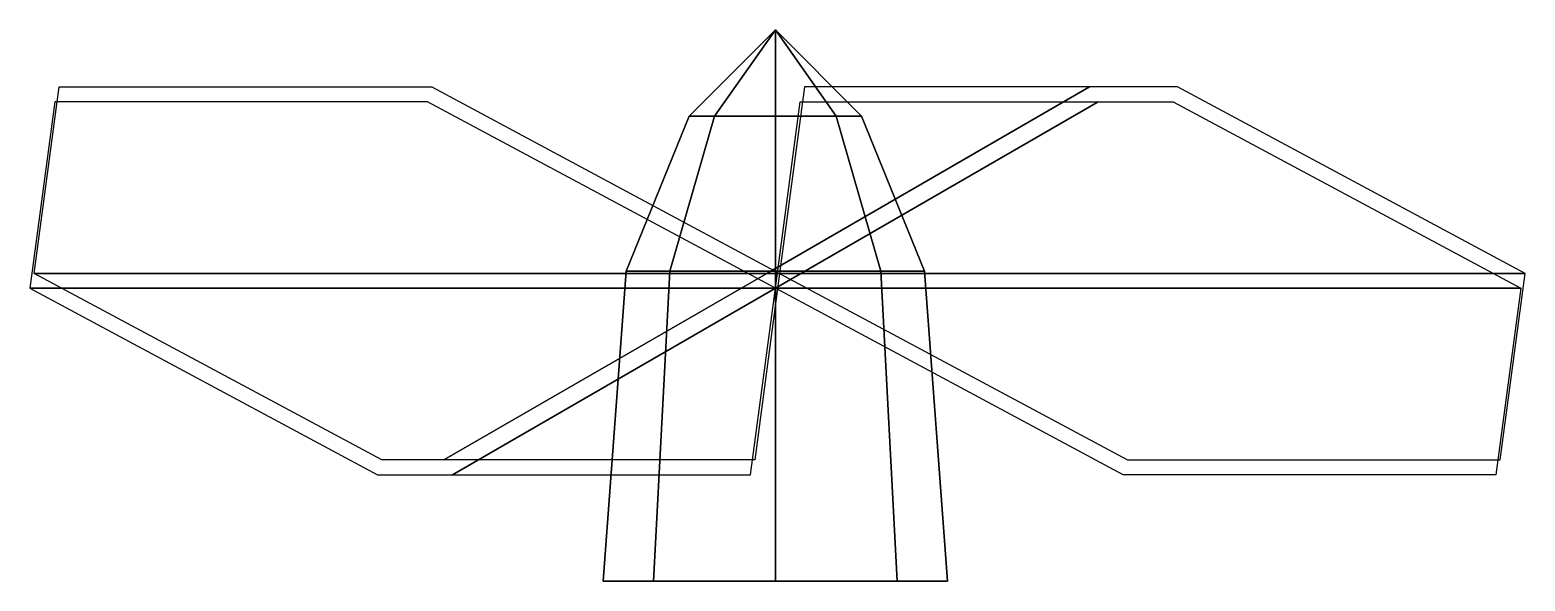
# Model space of a CAD drawing. Extents: x -0.433 to 0.436, y 21.68 to 22.
import ezdxf

# ---------------------------------------------------------------- set-up
doc = ezdxf.new("R2010")
doc.units = 0
doc.layers.add('PROP', color=1, linetype='CONTINUOUS')

msp = doc.modelspace()

# ---------------------------------------------------------------- linework, layer by layer
at = {"layer": 'PROP'}
for points in [[(0, 22), (-0.03536, 21.95, -0.03536), (-0.05, 21.95), (0, 22)], [(0, 22), (-0.05, 21.95), (-0.03536, 21.95, 0.03536), (0, 22)], [(0, 22), (0, 21.95, -0.05), (-0.03536, 21.95, -0.03536), (0, 22)], [(0, 22), (-0.03536, 21.95, 0.03536), (0, 21.95, 0.05), (0, 22)], [(0, 22), (0.03536, 21.95, -0.03536), (0, 21.95, -0.05), (0, 22)], [(0, 22), (0.05, 21.95), (0.03536, 21.95, -0.03536), (0, 22)], [(0, 22), (0.03536, 21.95, 0.03536), (0.05, 21.95), (0, 22)], [(0, 22), (0, 21.95, 0.05), (0.03536, 21.95, 0.03536), (0, 22)], [(0.0025, 21.85866, -0.00433), (-0.43051, 21.85866, -0.25433), (-0.41601, 21.96691, -0.02945), (-0.1995, 21.96691, 0.09555)], [(-0.005, 21.85866), (-0.005, 21.85866, 0.5), (0.1825, 21.96691, 0.375), (0.1825, 21.96691, 0.125)], [(0.0025, 21.85866, 0.00433), (0.43551, 21.85866, -0.24567), (0.23351, 21.96691, -0.34555), (0.017, 21.96691, -0.22055)], [(-0.202, 21.95825, 0.09988), (-0.41851, 21.95825, -0.02512), (-0.43301, 21.85, -0.25), (0, 21.85)], [(0.0145, 21.95825, -0.22488), (0.23101, 21.95825, -0.34988), (0.43301, 21.85, -0.25), (0, 21.85)], [(0.1875, 21.95825, 0.125), (0.1875, 21.95825, 0.375), (0, 21.85, 0.5), (0, 21.85)], [(-0.03536, 21.95, -0.03536), (-0.06124, 21.86, -0.06124), (-0.0866, 21.86), (-0.05, 21.95)], [(-0.05, 21.95), (-0.0866, 21.86), (-0.06124, 21.86, 0.06124), (-0.03536, 21.95, 0.03536)], [(0, 21.95, -0.05), (0, 21.86, -0.0866), (-0.06124, 21.86, -0.06124), (-0.03536, 21.95, -0.03536)], [(-0.03536, 21.95, 0.03536), (-0.06124, 21.86, 0.06124), (0, 21.86, 0.0866), (0, 21.95, 0.05)], [(0.03536, 21.95, -0.03536), (0.06124, 21.86, -0.06124), (0, 21.86, -0.0866), (0, 21.95, -0.05)], [(0, 21.95, 0.05), (0, 21.86, 0.0866), (0.06124, 21.86, 0.06124), (0.03536, 21.95, 0.03536)], [(0.05, 21.95), (0.0866, 21.86), (0.06124, 21.86, -0.06124), (0.03536, 21.95, -0.03536)], [(0.03536, 21.95, 0.03536), (0.06124, 21.86, 0.06124), (0.0866, 21.86), (0.05, 21.95)], [(-0.012, 21.75041, -0.22921), (-0.22851, 21.75041, -0.35421), (-0.43051, 21.85866, -0.25433), (0.0025, 21.85866, -0.00433)], [(-0.1925, 21.75041, 0.125), (-0.1925, 21.75041, 0.375), (-0.005, 21.85866, 0.5), (-0.005, 21.85866)], [(-0.06124, 21.86, -0.06124), (-0.07071, 21.68, -0.07071), (-0.1, 21.68), (-0.0866, 21.86)], [(-0.0866, 21.86), (-0.1, 21.68), (-0.07071, 21.68, 0.07071), (-0.06124, 21.86, 0.06124)], [(0, 21.86, -0.0866), (0, 21.68, -0.1), (-0.07071, 21.68, -0.07071), (-0.06124, 21.86, -0.06124)], [(-0.06124, 21.86, 0.06124), (-0.07071, 21.68, 0.07071), (0, 21.68, 0.1), (0, 21.86, 0.0866)], [(0.06124, 21.86, -0.06124), (0.07071, 21.68, -0.07071), (0, 21.68, -0.1), (0, 21.86, -0.0866)], [(0, 21.86, 0.0866), (0, 21.68, 0.1), (0.07071, 21.68, 0.07071), (0.06124, 21.86, 0.06124)], [(0.2045, 21.75041, 0.10421), (0.42101, 21.75041, -0.02079), (0.43551, 21.85866, -0.24567), (0.0025, 21.85866, 0.00433)], [(0.0866, 21.86), (0.1, 21.68), (0.07071, 21.68, -0.07071), (0.06124, 21.86, -0.06124)], [(0.06124, 21.86, 0.06124), (0.07071, 21.68, 0.07071), (0.1, 21.68), (0.0866, 21.86)], [(0, 21.85), (-0.43301, 21.85, -0.25), (-0.23101, 21.74175, -0.34988), (-0.0145, 21.74175, -0.22488)], [(0, 21.85), (0, 21.85, 0.5), (-0.1875, 21.74175, 0.375), (-0.1875, 21.74175, 0.125)], [(0, 21.85), (0.43301, 21.85, -0.25), (0.41851, 21.74175, -0.02512), (0.202, 21.74175, 0.09988)]]:
    msp.add_3dface(points, dxfattribs=at)

doc.saveas('drawing.dxf')
